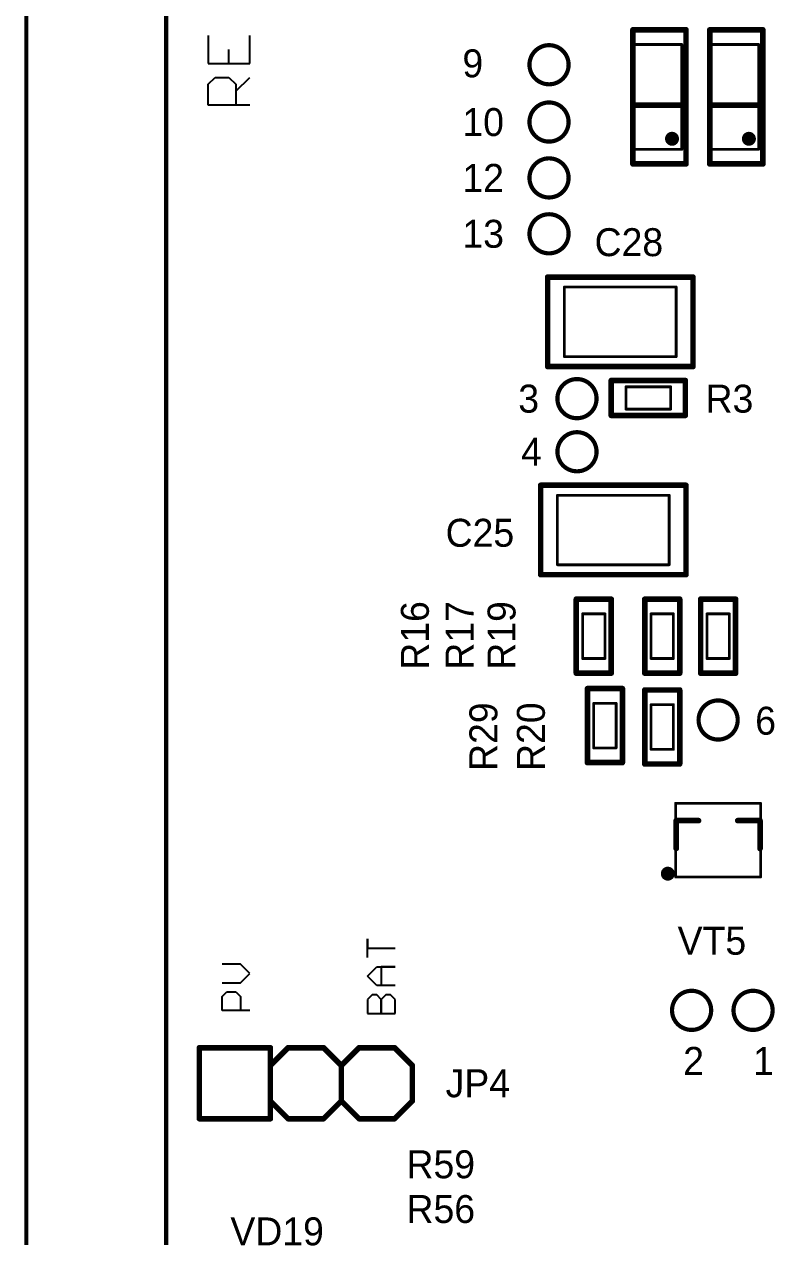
# Model space of a CAD drawing. Header units: millimetres. Extents: x 401 to 806, y 209 to 418.
# Drawn here: x 400.78 to 427.63, y 278.46 to 321.85 of the extents above; entities that cross this region are included whole.
import ezdxf

# ---------------------------------------------------------------- set-up
doc = ezdxf.new("R2010")
doc.units = ezdxf.units.MM
for name, color, linetype in [('KeepOutLayer', 6, 'Continuous'), ('Mechanical1', 6, 'Continuous'), ('TopOverlay', 28, 'Continuous')]:
    doc.layers.add(name, color=color, linetype=linetype)

msp = doc.modelspace()

# ---------------------------------------------------------------- linework, layer by layer
at = {"layer": 'KeepOutLayer', "const_width": 0.15}
for points in [[(400.85, 210.448), (400.85, 410.448)], [(405.85, 210.448), (405.85, 410.448)]]:
    msp.add_lwpolyline(points, dxfattribs=at)
at = {"layer": 'Mechanical1', "const_width": 0.1}
for points in [[(422.6, 317.372), (422.6, 321.122)], [(422.6, 321.122), (424.3, 321.122)], [(424.3, 317.372), (424.3, 321.122)], [(425.35, 317.372), (425.35, 321.122)], [(425.35, 321.122), (427.05, 321.122)], [(427.05, 317.372), (427.05, 321.122)], [(422.6, 317.372), (424.3, 317.372)], [(425.35, 317.372), (427.05, 317.372)], [(420.1, 312.442), (424.1, 312.442)], [(420.1, 309.953), (420.1, 312.442)], [(424.1, 309.953), (424.1, 312.442)], [(420.1, 309.953), (424.1, 309.953)], [(422.3, 308.073), (422.3, 308.873)], [(422.3, 308.873), (423.9, 308.873)], [(423.9, 308.073), (423.9, 308.873)], [(422.3, 308.073), (423.9, 308.073)], [(419.85, 302.503), (419.85, 304.992)], [(419.85, 304.992), (423.85, 304.992)], [(423.85, 302.503), (423.85, 304.992)], [(419.85, 302.503), (423.85, 302.503)], [(420.75, 300.748), (421.55, 300.748)], [(420.75, 299.148), (420.75, 300.748)], [(421.55, 299.148), (421.55, 300.748)], [(423.2, 300.748), (424, 300.748)], [(423.2, 299.148), (423.2, 300.748)], [(424, 299.148), (424, 300.748)], [(425.2, 300.748), (426, 300.748)], [(425.2, 299.148), (425.2, 300.748)], [(426, 299.148), (426, 300.748)], [(420.75, 299.148), (421.55, 299.148)], [(423.2, 299.148), (424, 299.148)], [(425.2, 299.148), (426, 299.148)], [(421.15, 297.548), (421.95, 297.548)], [(421.15, 295.948), (421.15, 297.548)], [(421.95, 295.948), (421.95, 297.548)], [(423.2, 297.498), (424, 297.498)], [(423.2, 295.898), (423.2, 297.498)], [(424, 295.898), (424, 297.498)], [(421.15, 295.948), (421.95, 295.948)], [(423.2, 295.898), (424, 295.898)], [(424.08, 293.968), (427.12, 293.968)], [(424.08, 291.328), (424.08, 293.968)], [(427.12, 291.328), (427.12, 293.968)], [(424.08, 291.328), (427.12, 291.328)], [(407.04, 285.218), (409.58, 285.218)], [(407.04, 282.678), (407.04, 285.218)], [(409.58, 282.678), (409.58, 285.218)], [(409.58, 284.583), (410.215, 285.218)], [(410.215, 285.218), (411.485, 285.218)], [(411.485, 285.218), (412.12, 284.583)], [(412.12, 284.583), (412.755, 285.218)], [(412.755, 285.218), (414.025, 285.218)], [(414.025, 285.218), (414.66, 284.583)], [(412.12, 283.313), (412.12, 284.583)], [(414.66, 283.313), (414.66, 284.583)], [(409.58, 283.313), (410.215, 282.678)], [(411.485, 282.678), (412.12, 283.313)], [(412.12, 283.313), (412.755, 282.678)], [(414.025, 282.678), (414.66, 283.313)], [(407.04, 282.678), (409.58, 282.678)], [(410.215, 282.678), (411.485, 282.678)], [(412.755, 282.678), (414.025, 282.678)]]:
    msp.add_lwpolyline(points, dxfattribs=at)
at = {"layer": 'Mechanical1'}
for points, const_width in [([(422.575, 321.122, 1), (422.625, 321.122, 1)], 0.05), ([(422.575, 321.122, 1), (422.625, 321.122, 1)], 0.05), ([(424.275, 321.122, 1), (424.325, 321.122, 1)], 0.05), ([(424.275, 321.122, 1), (424.325, 321.122, 1)], 0.05), ([(425.325, 321.122, 1), (425.375, 321.122, 1)], 0.05), ([(425.325, 321.122, 1), (425.375, 321.122, 1)], 0.05), ([(427.025, 321.122, 1), (427.075, 321.122, 1)], 0.05), ([(427.025, 321.122, 1), (427.075, 321.122, 1)], 0.05), ([(423.825, 317.748, 1), (424.075, 317.748, 1)], 0.25), ([(426.575, 317.748, 1), (426.825, 317.748, 1)], 0.25), ([(422.575, 317.372, 1), (422.625, 317.372, 1)], 0.05), ([(422.575, 317.372, 1), (422.625, 317.372, 1)], 0.05), ([(424.275, 317.372, 1), (424.325, 317.372, 1)], 0.05), ([(424.275, 317.372, 1), (424.325, 317.372, 1)], 0.05), ([(425.325, 317.372, 1), (425.375, 317.372, 1)], 0.05), ([(425.325, 317.372, 1), (425.375, 317.372, 1)], 0.05), ([(427.025, 317.372, 1), (427.075, 317.372, 1)], 0.05), ([(427.025, 317.372, 1), (427.075, 317.372, 1)], 0.05), ([(420.075, 312.442, 1), (420.125, 312.442, 1)], 0.05), ([(420.075, 312.442, 1), (420.125, 312.442, 1)], 0.05), ([(424.075, 312.442, 1), (424.125, 312.442, 1)], 0.05), ([(424.075, 312.442, 1), (424.125, 312.442, 1)], 0.05), ([(420.075, 309.953, 1), (420.125, 309.953, 1)], 0.05), ([(420.075, 309.953, 1), (420.125, 309.953, 1)], 0.05), ([(424.075, 309.953, 1), (424.125, 309.953, 1)], 0.05), ([(424.075, 309.953, 1), (424.125, 309.953, 1)], 0.05), ([(422.275, 308.873, 1), (422.325, 308.873, 1)], 0.05), ([(422.275, 308.873, 1), (422.325, 308.873, 1)], 0.05), ([(423.875, 308.873, 1), (423.925, 308.873, 1)], 0.05), ([(423.875, 308.873, 1), (423.925, 308.873, 1)], 0.05), ([(422.275, 308.073, 1), (422.325, 308.073, 1)], 0.05), ([(422.275, 308.073, 1), (422.325, 308.073, 1)], 0.05), ([(423.875, 308.073, 1), (423.925, 308.073, 1)], 0.05), ([(423.875, 308.073, 1), (423.925, 308.073, 1)], 0.05), ([(419.825, 304.992, 1), (419.875, 304.992, 1)], 0.05), ([(419.825, 304.992, 1), (419.875, 304.992, 1)], 0.05), ([(423.825, 304.992, 1), (423.875, 304.992, 1)], 0.05), ([(423.825, 304.992, 1), (423.875, 304.992, 1)], 0.05), ([(419.825, 302.503, 1), (419.875, 302.503, 1)], 0.05), ([(419.825, 302.503, 1), (419.875, 302.503, 1)], 0.05), ([(423.825, 302.503, 1), (423.875, 302.503, 1)], 0.05), ([(423.825, 302.503, 1), (423.875, 302.503, 1)], 0.05), ([(420.725, 300.748, 1), (420.775, 300.748, 1)], 0.05), ([(420.725, 300.748, 1), (420.775, 300.748, 1)], 0.05), ([(421.525, 300.748, 1), (421.575, 300.748, 1)], 0.05), ([(421.525, 300.748, 1), (421.575, 300.748, 1)], 0.05), ([(423.175, 300.748, 1), (423.225, 300.748, 1)], 0.05), ([(423.175, 300.748, 1), (423.225, 300.748, 1)], 0.05), ([(423.975, 300.748, 1), (424.025, 300.748, 1)], 0.05), ([(423.975, 300.748, 1), (424.025, 300.748, 1)], 0.05), ([(425.175, 300.748, 1), (425.225, 300.748, 1)], 0.05), ([(425.175, 300.748, 1), (425.225, 300.748, 1)], 0.05), ([(425.975, 300.748, 1), (426.025, 300.748, 1)], 0.05), ([(425.975, 300.748, 1), (426.025, 300.748, 1)], 0.05), ([(420.725, 299.148, 1), (420.775, 299.148, 1)], 0.05), ([(420.725, 299.148, 1), (420.775, 299.148, 1)], 0.05), ([(421.525, 299.148, 1), (421.575, 299.148, 1)], 0.05), ([(421.525, 299.148, 1), (421.575, 299.148, 1)], 0.05), ([(423.175, 299.148, 1), (423.225, 299.148, 1)], 0.05), ([(423.175, 299.148, 1), (423.225, 299.148, 1)], 0.05), ([(423.975, 299.148, 1), (424.025, 299.148, 1)], 0.05), ([(423.975, 299.148, 1), (424.025, 299.148, 1)], 0.05), ([(425.175, 299.148, 1), (425.225, 299.148, 1)], 0.05), ([(425.175, 299.148, 1), (425.225, 299.148, 1)], 0.05), ([(425.975, 299.148, 1), (426.025, 299.148, 1)], 0.05), ([(425.975, 299.148, 1), (426.025, 299.148, 1)], 0.05), ([(421.125, 297.548, 1), (421.175, 297.548, 1)], 0.05), ([(421.125, 297.548, 1), (421.175, 297.548, 1)], 0.05), ([(421.925, 297.548, 1), (421.975, 297.548, 1)], 0.05), ([(421.925, 297.548, 1), (421.975, 297.548, 1)], 0.05), ([(423.175, 297.498, 1), (423.225, 297.498, 1)], 0.05), ([(423.175, 297.498, 1), (423.225, 297.498, 1)], 0.05), ([(423.975, 297.498, 1), (424.025, 297.498, 1)], 0.05), ([(423.975, 297.498, 1), (424.025, 297.498, 1)], 0.05), ([(421.125, 295.948, 1), (421.175, 295.948, 1)], 0.05), ([(421.125, 295.948, 1), (421.175, 295.948, 1)], 0.05), ([(421.925, 295.948, 1), (421.975, 295.948, 1)], 0.05), ([(421.925, 295.948, 1), (421.975, 295.948, 1)], 0.05), ([(423.175, 295.898, 1), (423.225, 295.898, 1)], 0.05), ([(423.175, 295.898, 1), (423.225, 295.898, 1)], 0.05), ([(423.975, 295.898, 1), (424.025, 295.898, 1)], 0.05), ([(423.975, 295.898, 1), (424.025, 295.898, 1)], 0.05), ([(424.055, 293.968, 1), (424.105, 293.968, 1)], 0.05), ([(424.055, 293.968, 1), (424.105, 293.968, 1)], 0.05), ([(427.095, 293.968, 1), (427.145, 293.968, 1)], 0.05), ([(427.095, 293.968, 1), (427.145, 293.968, 1)], 0.05), ([(423.925, 291.448, 1), (423.675, 291.448, 1)], 0.25), ([(423.613, 291.448, 1), (423.737, 291.448, 1)], 0.125), ([(423.863, 291.448, 1), (423.988, 291.448, 1)], 0.125), ([(424.055, 291.328, 1), (424.105, 291.328, 1)], 0.05), ([(424.055, 291.328, 1), (424.105, 291.328, 1)], 0.05), ([(427.095, 291.328, 1), (427.145, 291.328, 1)], 0.05), ([(427.095, 291.328, 1), (427.145, 291.328, 1)], 0.05), ([(407.015, 285.218, 1), (407.065, 285.218, 1)], 0.05), ([(407.015, 285.218, 1), (407.065, 285.218, 1)], 0.05), ([(409.555, 285.218, 1), (409.605, 285.218, 1)], 0.05), ([(409.555, 285.218, 1), (409.605, 285.218, 1)], 0.05), ([(410.19, 285.218, 1), (410.24, 285.218, 1)], 0.05), ([(410.19, 285.218, 1), (410.24, 285.218, 1)], 0.05), ([(411.46, 285.218, 1), (411.51, 285.218, 1)], 0.05), ([(411.46, 285.218, 1), (411.51, 285.218, 1)], 0.05), ([(412.73, 285.218, 1), (412.78, 285.218, 1)], 0.05), ([(412.73, 285.218, 1), (412.78, 285.218, 1)], 0.05), ([(414, 285.218, 1), (414.05, 285.218, 1)], 0.05), ([(414, 285.218, 1), (414.05, 285.218, 1)], 0.05), ([(409.555, 284.583, 1), (409.605, 284.583, 1)], 0.05), ([(412.095, 284.583, 1), (412.145, 284.583, 1)], 0.05), ([(412.095, 284.583, 1), (412.145, 284.583, 1)], 0.05), ([(412.095, 284.583, 1), (412.145, 284.583, 1)], 0.05), ([(414.635, 284.583, 1), (414.685, 284.583, 1)], 0.05), ([(414.635, 284.583, 1), (414.685, 284.583, 1)], 0.05), ([(409.555, 283.313, 1), (409.605, 283.313, 1)], 0.05), ([(412.095, 283.313, 1), (412.145, 283.313, 1)], 0.05), ([(412.095, 283.313, 1), (412.145, 283.313, 1)], 0.05), ([(412.095, 283.313, 1), (412.145, 283.313, 1)], 0.05), ([(414.635, 283.313, 1), (414.685, 283.313, 1)], 0.05), ([(414.635, 283.313, 1), (414.685, 283.313, 1)], 0.05), ([(407.015, 282.678, 1), (407.065, 282.678, 1)], 0.05), ([(407.015, 282.678, 1), (407.065, 282.678, 1)], 0.05), ([(409.555, 282.678, 1), (409.605, 282.678, 1)], 0.05), ([(409.555, 282.678, 1), (409.605, 282.678, 1)], 0.05), ([(410.19, 282.678, 1), (410.24, 282.678, 1)], 0.05), ([(410.19, 282.678, 1), (410.24, 282.678, 1)], 0.05), ([(411.46, 282.678, 1), (411.51, 282.678, 1)], 0.05), ([(411.46, 282.678, 1), (411.51, 282.678, 1)], 0.05), ([(412.73, 282.678, 1), (412.78, 282.678, 1)], 0.05), ([(412.73, 282.678, 1), (412.78, 282.678, 1)], 0.05), ([(414, 282.678, 1), (414.05, 282.678, 1)], 0.05), ([(414, 282.678, 1), (414.05, 282.678, 1)], 0.05)]:
    msp.add_lwpolyline(points, format="xyb", close=True, dxfattribs=dict(at, const_width=const_width))
at = {"layer": 'TopOverlay'}
for p, q in [((407.35, 321.447), (407.35, 320.447)), ((408.85, 320.447), (408.85, 321.447)), ((408.1, 320.447), (408.1, 320.947)), ((407.35, 320.447), (408.85, 320.447)), ((407.35, 319.697), (407.6, 319.947)), ((407.6, 319.947), (408.1, 319.947)), ((408.1, 319.947), (408.35, 319.697)), ((408.35, 319.447), (408.85, 319.947)), ((407.35, 318.948), (407.35, 319.697)), ((408.35, 319.697), (408.35, 318.948)), ((408.85, 318.948), (407.35, 318.948)), ((413.05, 288.447), (413.05, 289.113)), ((413.05, 289.113), (413.05, 288.78)), ((413.05, 288.78), (414.05, 288.78)), ((408.517, 288.214), (407.85, 288.214)), ((408.85, 287.881), (408.517, 288.214)), ((408.517, 287.547), (408.85, 287.881)), ((413.05, 287.781), (413.384, 288.114)), ((413.384, 287.447), (413.05, 287.781)), ((413.384, 288.114), (414.05, 288.114)), ((414.05, 288.114), (413.55, 288.114)), ((413.55, 288.114), (413.55, 287.447)), ((407.85, 287.547), (408.517, 287.547)), ((414.05, 287.447), (413.384, 287.447)), ((407.85, 287.047), (408.017, 287.214)), ((407.85, 286.548), (407.85, 287.047)), ((408.017, 287.214), (408.35, 287.214)), ((408.35, 287.214), (408.517, 287.047)), ((408.517, 287.047), (408.517, 286.548)), ((413.217, 287.114), (413.05, 286.947)), ((413.05, 286.947), (413.05, 286.448)), ((413.384, 287.114), (413.217, 287.114)), ((413.55, 286.947), (413.384, 287.114)), ((413.717, 287.114), (413.55, 286.947)), ((413.55, 286.947), (413.55, 286.448)), ((413.55, 286.448), (413.55, 286.947)), ((413.883, 287.114), (413.717, 287.114)), ((414.05, 286.947), (413.883, 287.114)), ((414.05, 286.448), (414.05, 286.947)), ((408.85, 286.548), (407.85, 286.548)), ((413.05, 286.448), (414.05, 286.448))]:
    msp.add_line(p, q, dxfattribs=at)
at = {"layer": 'TopOverlay', "const_width": 0.2}
for points in [[(422.55, 321.648), (424.45, 321.648)], [(422.55, 316.848), (422.55, 321.648)], [(424.45, 316.948), (424.45, 321.648)], [(425.3, 321.648), (427.2, 321.648)], [(425.3, 316.848), (425.3, 321.648)], [(427.2, 316.948), (427.2, 321.648)], [(422.55, 318.948), (424.45, 318.948)], [(425.3, 318.948), (427.2, 318.948)], [(422.55, 316.848), (424.45, 316.848)], [(424.45, 316.848), (424.45, 316.948)], [(425.3, 316.848), (427.2, 316.848)], [(427.2, 316.848), (427.2, 316.948)], [(419.5, 309.598), (419.5, 312.798)], [(419.5, 312.798), (424.7, 312.798)], [(424.7, 309.598), (424.7, 312.798)], [(419.5, 309.598), (424.7, 309.598)], [(421.775, 307.848), (421.775, 309.098)], [(421.775, 309.098), (424.425, 309.098)], [(424.425, 307.848), (424.425, 309.098)], [(421.775, 307.848), (424.425, 307.848)], [(419.25, 305.348), (424.45, 305.348)], [(419.25, 302.148), (419.25, 305.348)], [(424.45, 302.148), (424.45, 305.348)], [(419.25, 302.148), (424.45, 302.148)], [(420.525, 301.273), (421.775, 301.273)], [(420.525, 298.623), (420.525, 301.273)], [(421.775, 298.623), (421.775, 301.273)], [(422.975, 301.273), (424.225, 301.273)], [(422.975, 298.623), (422.975, 301.273)], [(424.225, 298.623), (424.225, 301.273)], [(424.975, 301.273), (426.225, 301.273)], [(424.975, 298.623), (424.975, 301.273)], [(426.225, 298.623), (426.225, 301.273)], [(420.525, 298.623), (421.775, 298.623)], [(422.975, 298.623), (424.225, 298.623)], [(424.975, 298.623), (426.225, 298.623)], [(420.925, 298.073), (422.175, 298.073)], [(420.925, 295.423), (420.925, 298.073)], [(422.175, 295.423), (422.175, 298.073)], [(422.975, 298.023), (424.225, 298.023)], [(422.975, 295.373), (422.975, 298.023)], [(424.225, 295.373), (424.225, 298.023)], [(420.925, 295.423), (422.175, 295.423)], [(422.975, 295.373), (424.225, 295.373)], [(424.1, 293.348), (424.9, 293.348)], [(424.1, 292.348), (424.1, 293.348)], [(426.3, 293.348), (427.1, 293.348)], [(427.1, 292.348), (427.1, 293.348)], [(407.04, 282.678), (407.04, 285.218)], [(407.04, 285.218), (409.58, 285.218)], [(409.58, 284.583), (410.215, 285.218)], [(409.58, 282.678), (409.58, 285.218)], [(410.215, 285.218), (411.485, 285.218)], [(411.485, 285.218), (412.12, 284.583)], [(412.12, 284.583), (412.755, 285.218)], [(412.755, 285.218), (414.025, 285.218)], [(414.025, 285.218), (414.66, 284.583)], [(412.12, 283.313), (412.12, 284.583)], [(414.66, 283.313), (414.66, 284.583)], [(409.58, 283.313), (410.215, 282.678)], [(411.485, 282.678), (412.12, 283.313)], [(412.12, 283.313), (412.755, 282.678)], [(414.025, 282.678), (414.66, 283.313)], [(407.04, 282.678), (409.58, 282.678)], [(410.215, 282.678), (411.485, 282.678)], [(412.755, 282.678), (414.025, 282.678)]]:
    msp.add_lwpolyline(points, dxfattribs=at)
at = {"layer": 'TopOverlay'}
for points, const_width in [([(422.5, 321.648, 1), (422.6, 321.648, 1)], 0.1), ([(422.5, 321.648, 1), (422.6, 321.648, 1)], 0.1), ([(424.4, 321.648, 1), (424.5, 321.648, 1)], 0.1), ([(424.4, 321.648, 1), (424.5, 321.648, 1)], 0.1), ([(425.25, 321.648, 1), (425.35, 321.648, 1)], 0.1), ([(425.25, 321.648, 1), (425.35, 321.648, 1)], 0.1), ([(427.15, 321.648, 1), (427.25, 321.648, 1)], 0.1), ([(427.15, 321.648, 1), (427.25, 321.648, 1)], 0.1), ([(420.25, 320.398, 1), (418.85, 320.398, 1)], 0.15), ([(418.812, 320.398, 1), (418.888, 320.398, 1)], 0.075), ([(420.213, 320.398, 1), (420.288, 320.398, 1)], 0.075), ([(420.25, 318.348, 1), (418.85, 318.348, 1)], 0.15), ([(422.5, 318.948, 1), (422.6, 318.948, 1)], 0.1), ([(424.4, 318.948, 1), (424.5, 318.948, 1)], 0.1), ([(425.25, 318.948, 1), (425.35, 318.948, 1)], 0.1), ([(427.15, 318.948, 1), (427.25, 318.948, 1)], 0.1), ([(418.812, 318.348, 1), (418.888, 318.348, 1)], 0.075), ([(420.213, 318.348, 1), (420.288, 318.348, 1)], 0.075), ([(420.25, 316.348, 1), (418.85, 316.348, 1)], 0.15), ([(422.5, 316.848, 1), (422.6, 316.848, 1)], 0.1), ([(422.5, 316.848, 1), (422.6, 316.848, 1)], 0.1), ([(424.4, 316.948, 1), (424.5, 316.948, 1)], 0.1), ([(424.4, 316.948, 1), (424.5, 316.948, 1)], 0.1), ([(424.4, 316.848, 1), (424.5, 316.848, 1)], 0.1), ([(424.4, 316.848, 1), (424.5, 316.848, 1)], 0.1), ([(425.25, 316.848, 1), (425.35, 316.848, 1)], 0.1), ([(425.25, 316.848, 1), (425.35, 316.848, 1)], 0.1), ([(427.15, 316.948, 1), (427.25, 316.948, 1)], 0.1), ([(427.15, 316.948, 1), (427.25, 316.948, 1)], 0.1), ([(427.15, 316.848, 1), (427.25, 316.848, 1)], 0.1), ([(427.15, 316.848, 1), (427.25, 316.848, 1)], 0.1), ([(418.812, 316.348, 1), (418.888, 316.348, 1)], 0.075), ([(420.213, 316.348, 1), (420.288, 316.348, 1)], 0.075), ([(420.25, 314.348, 1), (418.85, 314.348, 1)], 0.15), ([(418.812, 314.348, 1), (418.888, 314.348, 1)], 0.075), ([(420.213, 314.348, 1), (420.288, 314.348, 1)], 0.075), ([(419.45, 312.798, 1), (419.55, 312.798, 1)], 0.1), ([(419.45, 312.798, 1), (419.55, 312.798, 1)], 0.1), ([(424.65, 312.798, 1), (424.75, 312.798, 1)], 0.1), ([(424.65, 312.798, 1), (424.75, 312.798, 1)], 0.1), ([(419.45, 309.598, 1), (419.55, 309.598, 1)], 0.1), ([(419.45, 309.598, 1), (419.55, 309.598, 1)], 0.1), ([(424.65, 309.598, 1), (424.75, 309.598, 1)], 0.1), ([(424.65, 309.598, 1), (424.75, 309.598, 1)], 0.1), ([(421.25, 308.448, 1), (419.85, 308.448, 1)], 0.15), ([(421.725, 309.098, 1), (421.825, 309.098, 1)], 0.1), ([(421.725, 309.098, 1), (421.825, 309.098, 1)], 0.1), ([(424.375, 309.098, 1), (424.475, 309.098, 1)], 0.1), ([(424.375, 309.098, 1), (424.475, 309.098, 1)], 0.1), ([(419.813, 308.448, 1), (419.888, 308.448, 1)], 0.075), ([(421.213, 308.448, 1), (421.288, 308.448, 1)], 0.075), ([(421.725, 307.848, 1), (421.825, 307.848, 1)], 0.1), ([(421.725, 307.848, 1), (421.825, 307.848, 1)], 0.1), ([(424.375, 307.848, 1), (424.475, 307.848, 1)], 0.1), ([(424.375, 307.848, 1), (424.475, 307.848, 1)], 0.1), ([(421.25, 306.548, 1), (419.85, 306.548, 1)], 0.15), ([(419.813, 306.548, 1), (419.888, 306.548, 1)], 0.075), ([(421.213, 306.548, 1), (421.288, 306.548, 1)], 0.075), ([(419.2, 305.348, 1), (419.3, 305.348, 1)], 0.1), ([(419.2, 305.348, 1), (419.3, 305.348, 1)], 0.1), ([(424.4, 305.348, 1), (424.5, 305.348, 1)], 0.1), ([(424.4, 305.348, 1), (424.5, 305.348, 1)], 0.1), ([(419.2, 302.148, 1), (419.3, 302.148, 1)], 0.1), ([(419.2, 302.148, 1), (419.3, 302.148, 1)], 0.1), ([(424.4, 302.148, 1), (424.5, 302.148, 1)], 0.1), ([(424.4, 302.148, 1), (424.5, 302.148, 1)], 0.1), ([(420.475, 301.273, 1), (420.575, 301.273, 1)], 0.1), ([(420.475, 301.273, 1), (420.575, 301.273, 1)], 0.1), ([(421.725, 301.273, 1), (421.825, 301.273, 1)], 0.1), ([(421.725, 301.273, 1), (421.825, 301.273, 1)], 0.1), ([(422.925, 301.273, 1), (423.025, 301.273, 1)], 0.1), ([(422.925, 301.273, 1), (423.025, 301.273, 1)], 0.1), ([(424.175, 301.273, 1), (424.275, 301.273, 1)], 0.1), ([(424.175, 301.273, 1), (424.275, 301.273, 1)], 0.1), ([(424.925, 301.273, 1), (425.025, 301.273, 1)], 0.1), ([(424.925, 301.273, 1), (425.025, 301.273, 1)], 0.1), ([(426.175, 301.273, 1), (426.275, 301.273, 1)], 0.1), ([(426.175, 301.273, 1), (426.275, 301.273, 1)], 0.1), ([(420.475, 298.623, 1), (420.575, 298.623, 1)], 0.1), ([(420.475, 298.623, 1), (420.575, 298.623, 1)], 0.1), ([(421.725, 298.623, 1), (421.825, 298.623, 1)], 0.1), ([(421.725, 298.623, 1), (421.825, 298.623, 1)], 0.1), ([(422.925, 298.623, 1), (423.025, 298.623, 1)], 0.1), ([(422.925, 298.623, 1), (423.025, 298.623, 1)], 0.1), ([(424.175, 298.623, 1), (424.275, 298.623, 1)], 0.1), ([(424.175, 298.623, 1), (424.275, 298.623, 1)], 0.1), ([(424.925, 298.623, 1), (425.025, 298.623, 1)], 0.1), ([(424.925, 298.623, 1), (425.025, 298.623, 1)], 0.1), ([(426.175, 298.623, 1), (426.275, 298.623, 1)], 0.1), ([(426.175, 298.623, 1), (426.275, 298.623, 1)], 0.1), ([(420.875, 298.073, 1), (420.975, 298.073, 1)], 0.1), ([(420.875, 298.073, 1), (420.975, 298.073, 1)], 0.1), ([(422.125, 298.073, 1), (422.225, 298.073, 1)], 0.1), ([(422.125, 298.073, 1), (422.225, 298.073, 1)], 0.1), ([(422.925, 298.023, 1), (423.025, 298.023, 1)], 0.1), ([(422.925, 298.023, 1), (423.025, 298.023, 1)], 0.1), ([(424.175, 298.023, 1), (424.275, 298.023, 1)], 0.1), ([(424.175, 298.023, 1), (424.275, 298.023, 1)], 0.1), ([(426.3, 296.948, 1), (424.9, 296.948, 1)], 0.15), ([(424.862, 296.948, 1), (424.937, 296.948, 1)], 0.075), ([(426.263, 296.948, 1), (426.338, 296.948, 1)], 0.075), ([(420.875, 295.423, 1), (420.975, 295.423, 1)], 0.1), ([(420.875, 295.423, 1), (420.975, 295.423, 1)], 0.1), ([(422.125, 295.423, 1), (422.225, 295.423, 1)], 0.1), ([(422.125, 295.423, 1), (422.225, 295.423, 1)], 0.1), ([(422.925, 295.373, 1), (423.025, 295.373, 1)], 0.1), ([(422.925, 295.373, 1), (423.025, 295.373, 1)], 0.1), ([(424.175, 295.373, 1), (424.275, 295.373, 1)], 0.1), ([(424.175, 295.373, 1), (424.275, 295.373, 1)], 0.1), ([(424.05, 293.348, 1), (424.15, 293.348, 1)], 0.1), ([(424.05, 293.348, 1), (424.15, 293.348, 1)], 0.1), ([(424.85, 293.348, 1), (424.95, 293.348, 1)], 0.1), ([(426.25, 293.348, 1), (426.35, 293.348, 1)], 0.1), ([(427.05, 293.348, 1), (427.15, 293.348, 1)], 0.1), ([(427.05, 293.348, 1), (427.15, 293.348, 1)], 0.1), ([(424.05, 292.348, 1), (424.15, 292.348, 1)], 0.1), ([(427.05, 292.348, 1), (427.15, 292.348, 1)], 0.1), ([(423.925, 291.448, 1), (423.675, 291.448, 1)], 0.25), ([(423.613, 291.448, 1), (423.737, 291.448, 1)], 0.125), ([(423.863, 291.448, 1), (423.988, 291.448, 1)], 0.125), ([(425.35, 286.557, 1), (423.95, 286.557, 1)], 0.15), ([(427.55, 286.557, 1), (426.15, 286.557, 1)], 0.15), ([(423.912, 286.557, 1), (423.988, 286.557, 1)], 0.075), ([(425.313, 286.557, 1), (425.388, 286.557, 1)], 0.075), ([(426.112, 286.557, 1), (426.187, 286.557, 1)], 0.075), ([(427.513, 286.557, 1), (427.588, 286.557, 1)], 0.075), ([(406.99, 285.218, 1), (407.09, 285.218, 1)], 0.1), ([(406.99, 285.218, 1), (407.09, 285.218, 1)], 0.1), ([(409.53, 285.218, 1), (409.63, 285.218, 1)], 0.1), ([(409.53, 285.218, 1), (409.63, 285.218, 1)], 0.1), ([(410.165, 285.218, 1), (410.265, 285.218, 1)], 0.1), ([(410.165, 285.218, 1), (410.265, 285.218, 1)], 0.1), ([(411.435, 285.218, 1), (411.535, 285.218, 1)], 0.1), ([(411.435, 285.218, 1), (411.535, 285.218, 1)], 0.1), ([(412.705, 285.218, 1), (412.805, 285.218, 1)], 0.1), ([(412.705, 285.218, 1), (412.805, 285.218, 1)], 0.1), ([(413.975, 285.218, 1), (414.075, 285.218, 1)], 0.1), ([(413.975, 285.218, 1), (414.075, 285.218, 1)], 0.1), ([(409.53, 284.583, 1), (409.63, 284.583, 1)], 0.1), ([(412.07, 284.583, 1), (412.17, 284.583, 1)], 0.1), ([(412.07, 284.583, 1), (412.17, 284.583, 1)], 0.1), ([(412.07, 284.583, 1), (412.17, 284.583, 1)], 0.1), ([(414.61, 284.583, 1), (414.71, 284.583, 1)], 0.1), ([(414.61, 284.583, 1), (414.71, 284.583, 1)], 0.1), ([(409.53, 283.313, 1), (409.63, 283.313, 1)], 0.1), ([(412.07, 283.313, 1), (412.17, 283.313, 1)], 0.1), ([(412.07, 283.313, 1), (412.17, 283.313, 1)], 0.1), ([(412.07, 283.313, 1), (412.17, 283.313, 1)], 0.1), ([(414.61, 283.313, 1), (414.71, 283.313, 1)], 0.1), ([(414.61, 283.313, 1), (414.71, 283.313, 1)], 0.1), ([(406.99, 282.678, 1), (407.09, 282.678, 1)], 0.1), ([(406.99, 282.678, 1), (407.09, 282.678, 1)], 0.1), ([(409.53, 282.678, 1), (409.63, 282.678, 1)], 0.1), ([(409.53, 282.678, 1), (409.63, 282.678, 1)], 0.1), ([(410.165, 282.678, 1), (410.265, 282.678, 1)], 0.1), ([(410.165, 282.678, 1), (410.265, 282.678, 1)], 0.1), ([(411.435, 282.678, 1), (411.535, 282.678, 1)], 0.1), ([(411.435, 282.678, 1), (411.535, 282.678, 1)], 0.1), ([(412.705, 282.678, 1), (412.805, 282.678, 1)], 0.1), ([(412.705, 282.678, 1), (412.805, 282.678, 1)], 0.1), ([(413.975, 282.678, 1), (414.075, 282.678, 1)], 0.1), ([(413.975, 282.678, 1), (414.075, 282.678, 1)], 0.1)]:
    msp.add_lwpolyline(points, format="xyb", close=True, dxfattribs=dict(at, const_width=const_width))

# ---------------------------------------------------------------- texts
for s, p in [('9', (416.45, 319.948)), ('10', (416.45, 317.848)), ('12', (416.45, 315.848)), ('13', (416.45, 313.848)), ('C28', (421.18, 313.548)), ('3', (418.45, 307.948)), ('R3', (425.15, 307.948)), ('4', (418.55, 306.048)), ('C25', (415.85, 303.148)), ('6', (426.925, 296.423)), ('VT5', (424.15, 288.548)), ('2', (424.35, 284.248)), ('1', (426.85, 284.248)), ('JP4', (415.85, 283.448)), ('R59', (414.45, 280.548)), ('R56', (414.45, 278.948)), ('VD19', (408.15, 278.148))]:
    msp.add_text(s, height=1, dxfattribs=at).set_placement(p)
for s, p in [('R16', (415.25, 298.748)), ('R17', (416.85, 298.748)), ('R19', (418.35, 298.748)), ('R29', (417.701, 295.125)), ('R20', (419.401, 295.125))]:
    msp.add_text(s, height=1, rotation=90, dxfattribs=at).set_placement(p)

doc.saveas('drawing.dxf')
